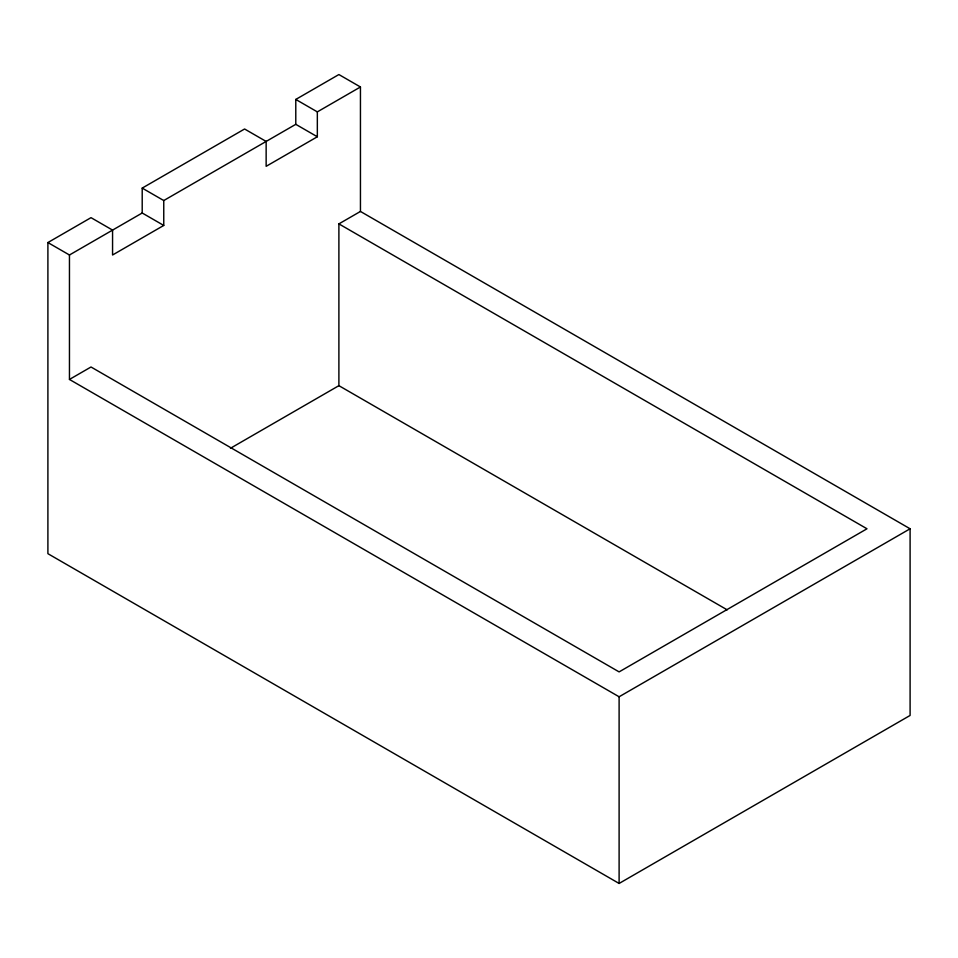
<?xml version="1.0" encoding="UTF-8"?>
<svg xmlns="http://www.w3.org/2000/svg" width="958" height="958" viewBox="0 0 958 958"><rect width="100%" height="100%" fill="white"/><g stroke="black" fill="none" stroke-linecap="round" stroke-linejoin="round"><path stroke-width="1.44" d="M47.9 242.554L91.01 217.658L112.565 230.1L112.565 254.996L163.758 225.441L163.758 200.545L266.144 141.437L266.144 166.321L317.337 136.766L317.337 111.882L360.447 86.986L360.447 211.443L910.1 528.78L910.1 715.446L619.107 883.456L47.9 553.676L47.9 242.554L69.455 254.996L142.203 212.999L163.758 225.441M142.203 212.999L142.203 188.103L244.589 128.995L266.144 141.437M266.348 141.317L295.783 124.324L295.783 99.44L338.892 74.544L360.447 86.986M69.455 254.996L69.455 379.44L91.01 366.998L619.107 671.893L866.99 528.78L338.892 223.885L338.892 385.667L727.194 609.851M338.892 223.885L360.447 211.443M230.447 448.284L338.892 385.667M69.455 379.44L619.107 696.777L910.1 528.78M295.783 99.44L317.337 111.882M295.783 124.324L317.337 136.766M142.203 188.103L163.758 200.545M619.107 696.777L619.107 883.456"/></g></svg>
